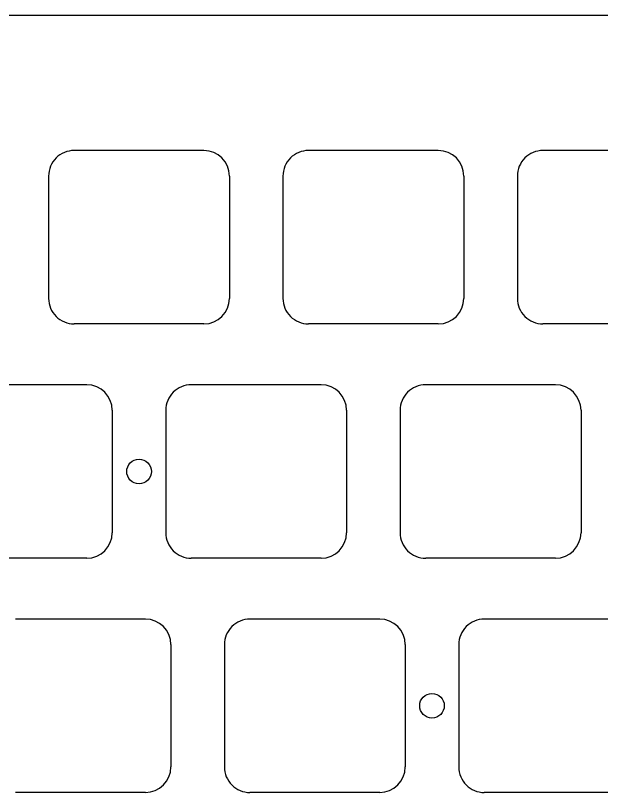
# Model space of a CAD drawing. Header units: millimetres. Extents: x -10 to 277, y -95 to 18.
# Drawn here: x 85.2 to 132.8, y -45.2 to 18 of the extents above; entities that cross this region are included whole.
import ezdxf

# ---------------------------------------------------------------- set-up
doc = ezdxf.new("R2010")
doc.units = ezdxf.units.MM
doc.header["$MEASUREMENT"] = 0
doc.layers.add('Edge.Cuts', color=53, linetype='CONTINUOUS')

msp = doc.modelspace()

# ---------------------------------------------------------------- linework, layer by layer
at = {"layer": 'Edge.Cuts', "linetype": 'Continuous'}
for p, q in [((209.475, 18.026), (57.225, 18.026)), ((100.525, 7.05), (89.975, 7.05)), ((119.575, 7.05), (109.025, 7.05)), ((138.625, 7.05), (128.075, 7.05)), ((87.9, 4.975), (87.9, -4.975)), ((102.6, 4.975), (102.6, -4.975)), ((106.95, 4.975), (106.95, -4.975)), ((121.65, 4.975), (121.65, -4.975)), ((126, 4.975), (126, -4.975)), ((100.525, -7.05), (89.975, -7.05)), ((119.575, -7.05), (109.025, -7.05)), ((138.625, -7.05), (128.075, -7.05)), ((91, -12), (80.45, -12)), ((110.05, -12), (99.5, -12)), ((129.1, -12), (118.55, -12)), ((93.075, -14.075), (93.075, -24.025)), ((97.425, -14.075), (97.425, -24.025)), ((112.125, -14.075), (112.125, -24.025)), ((116.475, -14.075), (116.475, -24.025)), ((131.175, -14.075), (131.175, -24.025)), ((91, -26.1), (80.45, -26.1)), ((110.05, -26.1), (99.5, -26.1)), ((129.1, -26.1), (118.55, -26.1)), ((95.7625, -31.05), (85.2125, -31.05)), ((114.8125, -31.05), (104.2625, -31.05)), ((133.8625, -31.05), (123.3125, -31.05)), ((97.8375, -33.125), (97.8375, -43.075)), ((102.1875, -33.125), (102.1875, -43.075)), ((116.8875, -33.125), (116.8875, -43.075)), ((121.2375, -33.125), (121.2375, -43.075)), ((95.7625, -45.15), (85.2125, -45.15)), ((114.8125, -45.15), (104.2625, -45.15)), ((133.8625, -45.15), (123.3125, -45.15))]:
    msp.add_line(p, q, dxfattribs=at)
at = {"layer": 'Edge.Cuts'}
for centre in [(95.25, -19.05), (119.0625, -38.1)]:
    msp.add_circle(centre, 1, dxfattribs=at)
for centre, radius, start, end in [((89.974972, 4.974985), 2.074972, 89.99922686, 179.99958581), ((100.524972, 4.974985), 2.075015, 0.00041418, 89.99922686), ((109.024972, 4.974985), 2.074972, 89.99922686, 179.99958581), ((119.574972, 4.974985), 2.075015, 0.00041418, 89.99922686), ((128.074972, 4.974985), 2.074972, 89.99922686, 179.99958581), ((89.974972, -4.975015), 2.074985, 179.99958581, 270.00077315), ((100.524972, -4.975015), 2.075028, 270.00077315, 0.00041418), ((109.024972, -4.975015), 2.074985, 179.99958581, 270.00077315), ((119.574972, -4.975015), 2.075028, 270.00077315, 0.00041418), ((128.074972, -4.975015), 2.074985, 179.99958581, 270.00077315), ((90.999972, -14.075015), 2.075015, 0.00041418, 89.99922686), ((99.499972, -14.075015), 2.074972, 89.99922686, 179.99958581), ((110.049972, -14.075015), 2.075015, 0.00041418, 89.99922686), ((118.549972, -14.075015), 2.074972, 89.99922686, 179.99958581), ((129.099972, -14.075015), 2.075015, 0.00041418, 89.99922686), ((90.999972, -24.025015), 2.075028, 270.00077315, 0.00041418), ((99.499972, -24.025015), 2.074985, 179.99958581, 270.00077315), ((110.049972, -24.025015), 2.075028, 270.00077315, 0.00041418), ((118.549972, -24.025015), 2.074985, 179.99958581, 270.00077315), ((129.099972, -24.025015), 2.075028, 270.00077315, 0.00041418), ((95.762472, -33.125015), 2.075015, 0.00041418, 89.99922686), ((104.262472, -33.125015), 2.074972, 89.99922686, 179.99958581), ((114.812472, -33.125015), 2.075015, 0.00041418, 89.99922686), ((123.312472, -33.125015), 2.074972, 89.99922686, 179.99958581), ((95.762472, -43.075015), 2.075028, 270.00077315, 0.00041418), ((104.262472, -43.075015), 2.074985, 179.99958581, 270.00077315), ((114.812472, -43.075015), 2.075028, 270.00077315, 0.00041418), ((123.312472, -43.075015), 2.074985, 179.99958581, 270.00077315)]:
    msp.add_arc(centre, radius, start, end, dxfattribs=at)

doc.saveas('drawing.dxf')
